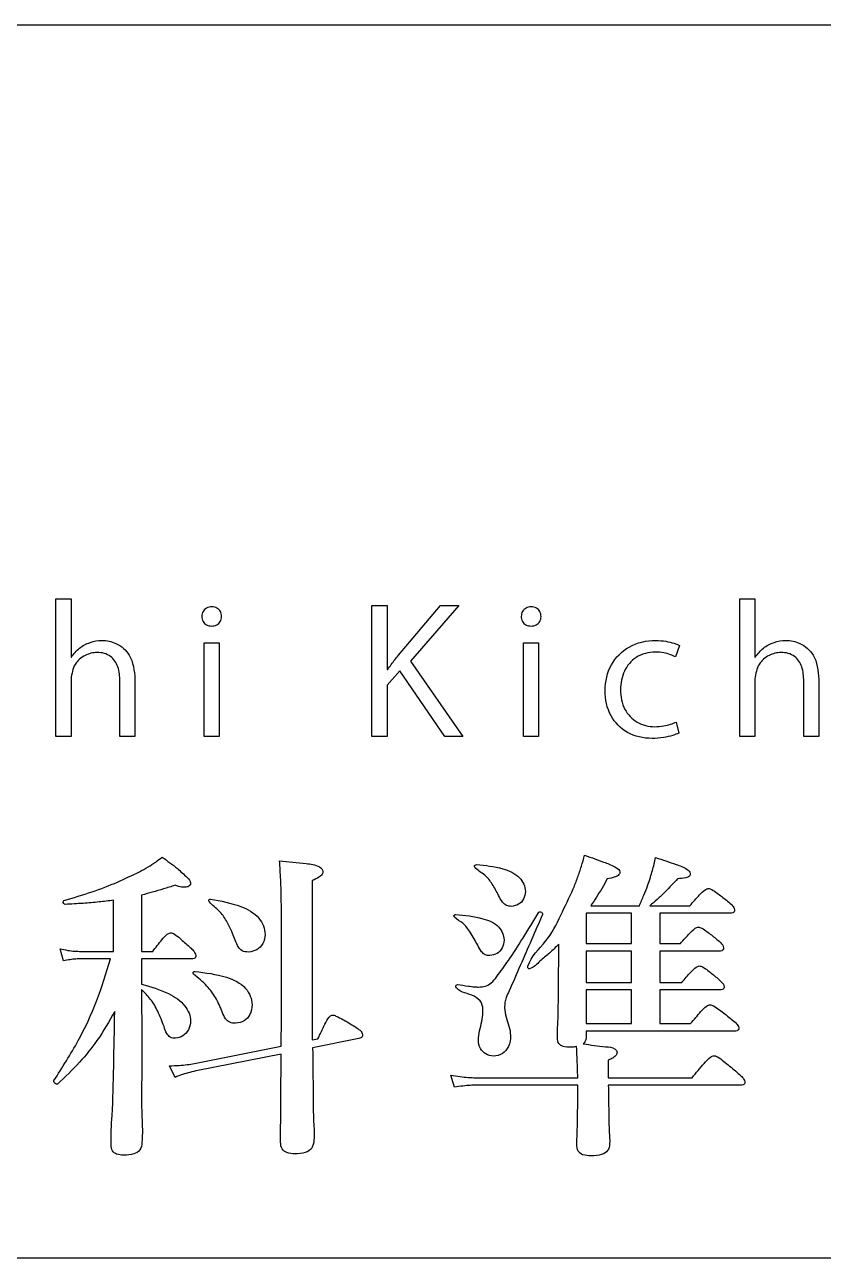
# Model space of a CAD drawing. Extents: x -38 to 63, y 7 to 46.
# Drawn here: x 8.16 to 33.85, y 6.53 to 46.21 of the extents above; entities that cross this region are included whole.
import ezdxf

# ---------------------------------------------------------------- set-up
doc = ezdxf.new("R2010")
doc.units = 0
doc.layers.add('レイヤー_1', color=7, linetype='CONTINUOUS')

msp = doc.modelspace()

# ---------------------------------------------------------------- linework, layer by layer
at = {"layer": 'レイヤー_1', "color": 3}
msp.add_lwpolyline([(62.771591, 6.526031), (-37.770134, 6.526031), (-37.770134, 46.213544), (62.771591, 46.213544)], close=True, dxfattribs=at)
at = {"layer": 'レイヤー_1', "color": 7}
for points in [[(9.646922, 25.168606), (9.646922, 23.313398), (9.162772, 23.313398), (9.162772, 27.743833), (9.646922, 27.743833), (9.646922, 25.866503), (9.658589, 25.866503)], [(22.251418, 23.313398), (21.679996, 23.313398), (20.228573, 25.428929), (19.814614, 24.969234), (19.814614, 23.313398), (19.330744, 23.313398), (19.330744, 27.53326), (19.814614, 27.53326), (19.814614, 25.473359), (19.837948, 25.473359)], [(20.18181, 25.927267), (21.534387, 27.53326), (22.128864, 27.53326), (20.566554, 25.739002), (22.251418, 23.313398)], [(31.654867, 25.168606), (31.654867, 23.313398), (31.170997, 23.313398), (31.170997, 27.743833), (31.654867, 27.743833), (31.654867, 25.866503), (31.666535, 25.866503)], [(29.223915, 26.242893), (29.101454, 25.871963)], [(11.705423, 23.313398), (11.22146, 23.313398), (11.22146, 25.096549)], [(11.705423, 25.151992), (11.705423, 23.313398)], [(33.712715, 23.313398), (33.228752, 23.313398), (33.228752, 25.096549)], [(33.712715, 25.151992), (33.712715, 23.313398)], [(29.118816, 23.778647), (29.206368, 23.424238)], [(17.411169, 18.681995), (17.411169, 13.555811), (17.588326, 13.586986)], [(9.971201, 16.400227), (11.013425, 16.400227), (11.013425, 18.046449)], [(11.920122, 18.213153), (11.920122, 16.400227), (12.274437, 16.400227)], [(26.371948, 17.869441), (27.934818, 17.869441)], [(28.268132, 17.869441), (29.560226, 17.869441)], [(30.862586, 17.629746), (28.591086, 17.629746), (28.591086, 16.650338), (29.258087, 16.650338)], [(9.408366, 16.098088), (9.293652, 16.483672)], [(25.340364, 16.118865), (25.340364, 16.629524)], [(30.508364, 16.410737), (28.591086, 16.410737), (28.591086, 15.399968), (29.299716, 15.399968)], [(10.91962, 16.160625), (9.971201, 16.160625)], [(13.524808, 16.160625), (11.920122, 16.160625), (11.920122, 15.347922)], [(11.920122, 15.170857), (11.920122, 14.431051)], [(30.529272, 15.160459), (28.591086, 15.160459), (28.591086, 14.076792), (29.58104, 14.076792)], [(18.911595, 13.59744), (17.421623, 13.295301)], [(30.998021, 13.837191), (26.225872, 13.837191), (26.225872, 13.65994)], [(13.61852, 12.795097), (16.410947, 13.347478)], [(16.410947, 13.097422), (13.722873, 12.566043)], [(12.993335, 12.347162), (12.816271, 12.722199)], [(26.934503, 12.899319), (26.934503, 12.336671), (29.633123, 12.336671)], [(21.985289, 12.034719), (21.870669, 12.420116)], [(22.673105, 12.336671), (25.955002, 12.336671)], [(25.955002, 12.097163), (22.714735, 12.097163)], [(31.1959, 12.097163), (26.934503, 12.097163)]]:
    msp.add_lwpolyline(points, dxfattribs=at)
for points in [[(14.41642, 23.313445), (13.932644, 23.313445), (13.932644, 26.331658), (14.41642, 26.331658)], [(24.694271, 23.313445), (24.210307, 23.313445), (24.210307, 26.331658), (24.694271, 26.331658)], [(26.225872, 16.650338), (27.684669, 16.650338), (27.684669, 17.629746), (26.225872, 17.629746)], [(26.225872, 15.399968), (27.684669, 15.399968), (27.684669, 16.41055), (26.225872, 16.41055)], [(27.684576, 15.160459), (26.225686, 15.160459), (26.225686, 14.076979), (27.684576, 14.076979)]]:
    msp.add_lwpolyline(points, close=True, dxfattribs=at)
for points, knots in [([(14.171498, 26.863225), (14.113893, 26.871088), (14.002885, 26.886242), (13.88246, 27.014634), (13.843272, 27.177558), (13.884541, 27.341978), (14.007905, 27.462543), (14.177463, 27.502577), (14.347179, 27.463868), (14.467747, 27.340727), (14.504665, 27.175025), (14.468083, 27.008419), (14.340385, 26.882545), (14.229337, 26.869841), (14.171498, 26.863225)], [0, 0, 0, 0, 0.169856, 0.327322, 0.492839, 0.654973, 0.813378, 0.984677, 1.157062, 1.312656, 1.474109, 1.647241, 1.804101, 1.974611, 1.974611, 1.974611, 1.974611]), ([(24.449349, 26.863225), (24.391721, 26.871085), (24.280684, 26.886231), (24.160222, 27.014625), (24.121015, 27.177564), (24.162352, 27.342005), (24.285806, 27.462531), (24.455387, 27.50258), (24.625124, 27.463868), (24.745688, 27.340727), (24.782621, 27.17502), (24.745977, 27.008399), (24.61823, 26.882565), (24.507178, 26.869847), (24.449349, 26.863225)], [0, 0, 0, 0, 0.16992, 0.327403, 0.49292, 0.655066, 0.813536, 0.984882, 1.157266, 1.312861, 1.474313, 1.647456, 1.804364, 1.974857, 1.974857, 1.974857, 1.974857]), ([(9.658589, 25.866503), (9.739715, 25.969015), (9.901845, 26.173888), (10.255988, 26.357194), (10.667038, 26.430435), (11.142306, 26.334207), (11.637011, 25.901288), (11.680139, 25.428925), (11.705423, 25.151992)], [0, 0, 0, 0, 0.388419, 0.77626, 1.164311, 1.623515, 2.189675, 2.991951, 2.991951, 2.991951, 2.991951]), ([(29.206368, 23.424238), (29.141847, 23.397944), (28.984189, 23.333695), (28.693918, 23.271444), (28.197815, 23.227905), (27.529843, 23.362247), (26.939616, 23.972136), (26.774214, 24.800546), (26.956542, 25.644389), (27.586947, 26.279902), (28.277656, 26.429299), (28.769748, 26.385648), (29.026645, 26.326747), (29.166615, 26.26725), (29.223915, 26.242893)], [0, 0, 0, 0, 0.208775, 0.510149, 0.885279, 1.704148, 2.45421, 3.286276, 4.142267, 4.944667, 5.827271, 6.157268, 6.426442, 6.613018, 6.613018, 6.613018, 6.613018]), ([(31.666535, 25.866503), (31.747659, 25.969014), (31.909778, 26.173875), (32.263849, 26.357176), (32.674759, 26.430443), (33.149864, 26.334171), (33.644345, 25.901221), (33.687445, 25.428915), (33.712715, 25.151992)], [0, 0, 0, 0, 0.388414, 0.776213, 1.164135, 1.623098, 2.189136, 2.991399, 2.991399, 2.991399, 2.991399]), ([(11.22146, 25.096549), (11.212839, 25.251802), (11.196653, 25.543291), (10.94229, 25.942348), (10.501005, 26.052867), (10.081771, 25.943549), (9.721766, 25.644204), (9.672859, 25.333422), (9.646922, 25.168606)], [0, 0, 0, 0, 0.462609, 0.868549, 1.321407, 1.717017, 2.146462, 2.631358, 2.631358, 2.631358, 2.631358]), ([(19.837948, 25.473359), (19.875535, 25.526353), (19.950068, 25.631436), (20.065998, 25.781829), (20.143792, 25.879524), (20.18181, 25.927267)], [0, 0, 0, 0, 0.194893, 0.386458, 0.569554, 0.569554, 0.569554, 0.569554]), ([(29.101454, 25.871963), (29.048696, 25.897648), (28.928781, 25.956028), (28.708345, 26.012667), (28.329815, 26.047206), (27.81272, 25.928044), (27.402197, 25.428018), (27.290032, 24.808857), (27.406045, 24.18714), (27.837461, 23.717715), (28.330741, 23.610099), (28.698534, 23.643533), (28.928825, 23.701069), (29.059854, 23.754572), (29.118816, 23.778647)], [0, 0, 0, 0, 0.175753, 0.399473, 0.677306, 1.316655, 1.893162, 2.507461, 3.156971, 3.722042, 4.311167, 4.595373, 4.828758, 5.019696, 5.019696, 5.019696, 5.019696]), ([(33.228752, 25.096549), (33.220142, 25.251795), (33.203979, 25.543241), (32.949864, 25.942306), (32.508738, 26.052883), (32.089661, 25.943503), (31.729729, 25.644195), (31.680811, 25.333421), (31.654867, 25.168606)], [0, 0, 0, 0, 0.4626, 0.868448, 1.32107, 1.716513, 2.145937, 2.630837, 2.630837, 2.630837, 2.630837]), ([(25.809113, 18.411274), (25.856171, 18.532353), (25.949365, 18.772139), (26.072302, 19.133273), (26.14026, 19.375328), (26.173789, 19.494755)], [0, 0, 0, 0, 0.389689, 0.771747, 1.143828, 1.143828, 1.143828, 1.143828]), ([(26.173789, 19.494755), (26.396441, 19.414852), (26.747727, 19.288786), (27.118064, 19.150265), (27.337375, 18.993204), (27.27622, 18.844071), (27.11751, 18.773961), (26.986702, 18.749705), (26.903234, 18.734228)], [0, 0, 0, 0, 0.697304, 1.100163, 1.270156, 1.370094, 1.515209, 1.771074, 1.771074, 1.771074, 1.771074]), ([(11.847224, 18.963412), (11.941818, 19.01431), (12.121074, 19.110762), (12.365789, 19.266465), (12.509032, 19.37908), (12.576669, 19.432255)], [0, 0, 0, 0, 0.322225, 0.610617, 0.868611, 0.868611, 0.868611, 0.868611]), ([(12.576669, 19.432255), (12.746488, 19.312606), (13.034185, 19.109904), (13.320999, 18.839784), (13.514643, 18.648819), (13.477028, 18.521427), (13.39416, 18.470264), (13.298131, 18.459846), (13.19852, 18.46929), (13.100989, 18.491514), (13.031491, 18.513673), (12.993335, 18.525839)], [0, 0, 0, 0, 0.613834, 1.039921, 1.250269, 1.321158, 1.404945, 1.525381, 1.60591, 1.704586, 1.824723, 1.824723, 1.824723, 1.824723]), ([(16.410947, 13.347478), (16.413802, 13.698498), (16.420073, 14.469233), (16.420785, 15.736918), (16.423162, 16.938866), (16.41816, 17.954008), (16.398769, 18.676709), (16.371642, 19.113416), (16.358957, 19.317634)], [0, 0, 0, 0, 1.053091, 2.312274, 3.803038, 4.658937, 5.357707, 5.971505, 5.971505, 5.971505, 5.971505]), ([(16.358957, 19.317634), (16.643559, 19.283274), (17.074195, 19.231282), (17.563174, 19.196357), (17.779518, 19.00756), (17.729082, 18.860948), (17.600186, 18.763606), (17.484307, 18.713574), (17.411169, 18.681995)], [0, 0, 0, 0, 0.857903, 1.298103, 1.482175, 1.577785, 1.717411, 1.956342, 1.956342, 1.956342, 1.956342]), ([(23.402271, 18.202848), (23.339812, 18.324238), (23.21982, 18.557446), (22.970499, 18.887673), (22.721297, 18.996285), (22.615883, 19.144952), (22.648652, 19.185417), (22.677902, 19.190199), (22.693827, 19.192803)], [0, 0, 0, 0, 0.41156, 0.790661, 1.198483, 1.237653, 1.277929, 1.326067, 1.326067, 1.326067, 1.326067]), ([(22.693827, 19.192803), (22.976892, 19.166785), (23.464203, 19.121995), (24.085963, 18.852035), (24.307717, 18.40451), (24.226462, 18.083441), (24.058372, 17.889887), (23.89901, 17.862403), (23.819123, 17.848626)], [0, 0, 0, 0, 0.853374, 1.469124, 1.946023, 2.193503, 2.429098, 2.665914, 2.665914, 2.665914, 2.665914]), ([(28.28904, 18.786311), (28.311799, 18.857224), (28.356544, 18.996647), (28.41234, 19.208743), (28.44116, 19.350555), (28.45565, 19.421857)], [0, 0, 0, 0, 0.223406, 0.439236, 0.657484, 0.657484, 0.657484, 0.657484]), ([(28.45565, 19.421857), (28.678927, 19.345989), (29.024233, 19.228655), (29.405983, 19.10089), (29.59176, 18.941676), (29.549958, 18.797066), (29.377344, 18.754052), (29.250105, 18.742208), (29.164374, 18.734228)], [0, 0, 0, 0, 0.701267, 1.084537, 1.247671, 1.341429, 1.469703, 1.734641, 1.734641, 1.734641, 1.734641]), ([(9.418727, 18.035995), (9.721678, 18.126268), (10.305082, 18.300109), (11.118068, 18.607799), (11.614191, 18.849761), (11.847224, 18.963412)], [0, 0, 0, 0, 0.948237, 1.826055, 2.603582, 2.603582, 2.603582, 2.603582]), ([(26.903234, 18.734228), (26.84713, 18.634455), (26.735641, 18.43619), (26.559258, 18.147188), (26.434011, 17.96147), (26.371948, 17.869441)], [0, 0, 0, 0, 0.343385, 0.682363, 1.015336, 1.015336, 1.015336, 1.015336]), ([(27.934818, 17.869441), (27.983636, 17.980854), (28.075973, 18.191585), (28.200546, 18.495268), (28.260576, 18.692697), (28.28904, 18.786311)], [0, 0, 0, 0, 0.364978, 0.690337, 0.983724, 0.983724, 0.983724, 0.983724]), ([(29.164374, 18.734228), (29.033144, 18.595224), (28.818667, 18.368041), (28.522094, 18.076346), (28.348077, 17.934572), (28.268132, 17.869441)], [0, 0, 0, 0, 0.573565, 0.937414, 1.246621, 1.246621, 1.246621, 1.246621]), ([(12.993335, 18.525839), (12.869114, 18.486014), (12.627558, 18.408574), (12.270267, 18.30224), (12.035482, 18.242504), (11.920122, 18.213153)], [0, 0, 0, 0, 0.391349, 0.761004, 1.11808, 1.11808, 1.11808, 1.11808]), ([(25.340364, 16.629524), (25.24304, 16.532465), (25.050079, 16.340029), (24.730183, 16.098972), (24.543192, 15.877618), (24.377308, 15.83538), (24.337737, 15.874922), (24.43647, 16.242815), (24.973124, 16.682517), (25.407284, 17.554284), (25.67672, 18.128915), (25.809113, 18.411274)], [0, 0, 0, 0, 0.411388, 0.815649, 1.206022, 1.250661, 1.29703, 1.341581, 2.327099, 3.29735, 4.23469, 4.23469, 4.23469, 4.23469]), ([(29.560226, 17.869441), (29.663675, 17.988229), (29.820544, 18.168357), (30.009299, 18.362315), (30.155991, 18.438622), (30.298143, 18.377447), (30.483477, 18.243238), (30.638544, 18.123193), (30.737605, 18.046505)], [0, 0, 0, 0, 0.471071, 0.714324, 0.820153, 0.934476, 1.145866, 1.519755, 1.519755, 1.519755, 1.519755]), ([(9.460449, 17.911107), (9.4441, 17.919165), (9.409407, 17.936263), (9.383458, 17.996545), (9.408325, 18.02436), (9.418727, 18.035995)], [0, 0, 0, 0, 0.054557, 0.115769, 0.159783, 0.159783, 0.159783, 0.159783]), ([(11.013425, 18.046449), (10.858503, 18.026749), (10.5338, 17.98546), (10.015674, 17.94226), (9.65263, 17.92189), (9.460449, 17.911107)], [0, 0, 0, 0, 0.468465, 0.981861, 1.559309, 1.559309, 1.559309, 1.559309]), ([(15.358641, 16.379412), (15.285913, 16.380881), (15.130574, 16.384017), (14.950146, 16.669686), (14.83702, 17.008326), (14.656505, 17.390865), (14.420263, 17.730863), (14.183471, 17.882399), (14.070187, 18.0297), (14.094074, 18.076078), (14.12378, 18.077151), (14.139446, 18.077717)], [0, 0, 0, 0, 0.205754, 0.439471, 0.921488, 1.311105, 1.701421, 2.133611, 2.176023, 2.215712, 2.259999, 2.259999, 2.259999, 2.259999]), ([(14.139446, 18.077717), (14.465997, 18.021301), (15.021654, 17.925304), (15.71551, 17.556277), (15.933078, 17.029061), (15.843802, 16.64915), (15.638945, 16.424151), (15.452253, 16.394353), (15.358641, 16.379412)], [0, 0, 0, 0, 0.995267, 1.693541, 2.253021, 2.551444, 2.827299, 3.104727, 3.104727, 3.104727, 3.104727]), ([(23.819123, 17.848626), (23.764775, 17.852892), (23.652438, 17.86171), (23.50259, 18.001949), (23.439791, 18.12771), (23.402271, 18.202848)], [0, 0, 0, 0, 0.15933, 0.329334, 0.581659, 0.581659, 0.581659, 0.581659]), ([(30.737605, 18.046505), (30.78713, 18.004358), (30.870441, 17.933457), (30.967077, 17.832386), (31.00369, 17.743892), (30.994177, 17.672223), (30.936859, 17.62988), (30.89053, 17.629796), (30.862586, 17.629746)], [0, 0, 0, 0, 0.195452, 0.328794, 0.414654, 0.475229, 0.529257, 0.611377, 0.611377, 0.611377, 0.611377]), ([(22.735549, 16.598162), (22.657141, 16.737185), (22.517673, 16.984467), (22.279179, 17.321706), (22.058797, 17.422865), (21.957168, 17.53502), (21.982884, 17.578693), (22.011493, 17.584755), (22.026919, 17.588023)], [0, 0, 0, 0, 0.482761, 0.858696, 1.191865, 1.228312, 1.267986, 1.314409, 1.314409, 1.314409, 1.314409]), ([(22.026919, 17.588023), (22.318543, 17.559629), (22.800791, 17.512675), (23.430344, 17.266374), (23.615553, 16.825874), (23.540972, 16.50864), (23.367883, 16.305215), (23.203606, 16.278288), (23.12104, 16.264754)], [0, 0, 0, 0, 0.88557, 1.464433, 1.911395, 2.173208, 2.414719, 2.658755, 2.658755, 2.658755, 2.658755]), ([(23.350187, 15.587486), (23.474882, 15.759534), (23.765145, 16.160028), (24.21109, 16.855522), (24.531552, 17.378476), (24.704631, 17.660921)], [0, 0, 0, 0, 0.637348, 1.483623, 2.477456, 2.477456, 2.477456, 2.477456]), ([(24.819252, 17.588023), (24.700618, 17.314412), (24.463511, 16.767564), (24.102117, 15.949579), (23.864909, 15.402777), (23.746225, 15.129191)], [0, 0, 0, 0, 0.894666, 1.788112, 2.682771, 2.682771, 2.682771, 2.682771]), ([(24.704631, 17.660921), (24.720573, 17.667172), (24.756537, 17.681274), (24.812837, 17.645516), (24.81723, 17.606144), (24.819252, 17.588023)], [0, 0, 0, 0, 0.049546, 0.111776, 0.164835, 0.164835, 0.164835, 0.164835]), ([(29.258087, 16.650338), (29.356536, 16.764296), (29.506471, 16.937851), (29.689123, 17.1247), (29.83313, 17.19834), (29.972773, 17.138977), (30.151715, 17.008271), (30.299761, 16.891344), (30.393837, 16.817042)], [0, 0, 0, 0, 0.450481, 0.686073, 0.790868, 0.90433, 1.109647, 1.467543, 1.467543, 1.467543, 1.467543]), ([(12.274437, 16.400227), (12.374317, 16.525569), (12.524785, 16.714395), (12.697387, 16.933272), (12.852506, 17.013462), (13.00763, 16.943274), (13.196017, 16.783227), (13.352452, 16.644614), (13.451817, 16.55657)], [0, 0, 0, 0, 0.480668, 0.72412, 0.837105, 0.967434, 1.195131, 1.591573, 1.591573, 1.591573, 1.591573]), ([(30.393837, 16.817042), (30.440956, 16.777396), (30.521041, 16.710011), (30.613811, 16.612077), (30.649411, 16.524824), (30.639968, 16.453335), (30.582665, 16.410882), (30.536313, 16.410791), (30.508364, 16.410737)], [0, 0, 0, 0, 0.185053, 0.314526, 0.399822, 0.460484, 0.514556, 0.596679, 0.596679, 0.596679, 0.596679]), ([(9.293652, 16.483672), (9.376654, 16.465884), (9.531783, 16.432638), (9.758558, 16.404609), (9.901762, 16.401658), (9.971201, 16.400227)], [0, 0, 0, 0, 0.254595, 0.475837, 0.684103, 0.684103, 0.684103, 0.684103]), ([(13.451817, 16.55657), (13.491142, 16.521133), (13.560496, 16.458636), (13.63593, 16.36051), (13.665128, 16.274696), (13.656553, 16.203131), (13.599021, 16.160748), (13.552729, 16.160672), (13.524808, 16.160625)], [0, 0, 0, 0, 0.158826, 0.280108, 0.366165, 0.42674, 0.480768, 0.562888, 0.562888, 0.562888, 0.562888]), ([(23.12104, 16.264754), (23.070926, 16.268206), (22.967638, 16.275319), (22.830839, 16.409503), (22.771575, 16.526836), (22.735549, 16.598162)], [0, 0, 0, 0, 0.146309, 0.301555, 0.542237, 0.542237, 0.542237, 0.542237]), ([(9.09568, 12.242996), (9.366585, 12.666863), (9.889161, 13.484502), (10.505113, 14.800176), (10.780486, 15.703975), (10.91962, 16.160625)], [0, 0, 0, 0, 1.508197, 2.909313, 4.340199, 4.340199, 4.340199, 4.340199]), ([(9.971201, 16.160625), (9.914774, 16.159183), (9.796946, 16.156173), (9.609112, 16.133042), (9.478501, 16.1103), (9.408366, 16.098088)], [0, 0, 0, 0, 0.169252, 0.353421, 0.567007, 0.567007, 0.567007, 0.567007]), ([(25.913373, 13.337173), (25.892432, 13.333645), (25.849919, 13.326481), (25.783966, 13.31806), (25.660681, 13.31421), (25.503133, 13.316627), (25.314588, 13.424195), (25.286832, 13.704922), (25.322379, 14.170649), (25.331435, 15.012553), (25.337003, 15.702402), (25.340364, 16.118865)], [0, 0, 0, 0, 0.063714, 0.129351, 0.199223, 0.433651, 0.599741, 0.790025, 1.21631, 2.038543, 3.291101, 3.291101, 3.291101, 3.291101]), ([(29.299716, 15.399968), (29.3956, 15.513974), (29.541749, 15.687746), (29.721187, 15.874667), (29.864544, 15.948142), (30.00455, 15.888041), (30.183467, 15.753818), (30.331109, 15.633141), (30.425106, 15.556311)], [0, 0, 0, 0, 0.445666, 0.6793, 0.783766, 0.897304, 1.104154, 1.466601, 1.466601, 1.466601, 1.466601]), ([(13.587252, 15.670875), (13.577725, 15.68224), (13.559321, 15.704195), (13.585164, 15.747492), (13.613464, 15.751903), (13.628974, 15.75432)], [0, 0, 0, 0, 0.040425, 0.078095, 0.123777, 0.123777, 0.123777, 0.123777]), ([(14.514576, 14.451959), (14.449185, 14.610449), (14.325093, 14.911213), (14.005643, 15.326671), (13.73711, 15.547588), (13.587252, 15.670875)], [0, 0, 0, 0, 0.5125, 0.972563, 1.553522, 1.553522, 1.553522, 1.553522]), ([(13.628974, 15.75432), (13.970686, 15.713244), (14.54729, 15.643932), (15.291242, 15.308025), (15.514238, 14.765277), (15.433694, 14.375965), (15.232438, 14.131573), (15.039459, 14.102043), (14.941789, 14.087097)], [0, 0, 0, 0, 1.037107, 1.750009, 2.317496, 2.631877, 2.912355, 3.199781, 3.199781, 3.199781, 3.199781]), ([(22.079095, 15.337524), (22.196967, 15.319253), (22.378474, 15.291119), (22.604196, 15.258623), (22.788699, 15.250999), (22.983241, 15.264951), (23.197092, 15.385927), (23.295258, 15.515168), (23.350187, 15.587486)], [0, 0, 0, 0, 0.358005, 0.55128, 0.682965, 0.912768, 1.125524, 1.395821, 1.395821, 1.395821, 1.395821]), ([(30.425106, 15.556311), (30.469404, 15.517154), (30.544594, 15.450691), (30.635327, 15.358161), (30.670379, 15.273543), (30.660827, 15.203008), (30.603576, 15.16061), (30.557225, 15.160516), (30.529272, 15.160459)], [0, 0, 0, 0, 0.177781, 0.301755, 0.384362, 0.44496, 0.499016, 0.581139, 0.581139, 0.581139, 0.581139]), ([(11.920122, 15.347922), (12.213227, 15.263536), (12.720132, 15.117596), (13.325246, 14.722219), (13.536049, 14.232092), (13.4467, 13.873628), (13.262386, 13.665006), (13.036379, 13.593816), (12.833425, 13.62133), (12.704072, 13.776111), (12.66359, 13.905057), (12.639113, 13.983024)], [0, 0, 0, 0, 0.913732, 1.580233, 2.103836, 2.38262, 2.647341, 2.901604, 3.066505, 3.226706, 3.471711, 3.471711, 3.471711, 3.471711]), ([(12.639113, 13.983024), (12.576262, 14.148477), (12.459011, 14.45714), (12.22382, 14.867122), (12.017615, 15.073352), (11.920122, 15.170857)], [0, 0, 0, 0, 0.531021, 0.990647, 1.402847, 1.402847, 1.402847, 1.402847]), ([(23.746225, 15.129191), (23.712618, 15.058659), (23.655063, 14.937868), (23.60439, 14.754417), (23.593395, 14.540417), (23.64034, 14.282442), (23.747612, 13.995989), (23.807604, 13.675456), (23.754426, 13.349544), (23.548336, 13.086726), (23.257173, 13.01131), (22.985627, 13.076046), (22.793443, 13.274821), (22.73806, 13.557808), (22.789392, 13.850698), (22.87089, 14.147005), (22.913466, 14.443659), (22.887254, 14.769029), (22.542083, 15.045871), (22.183737, 15.065439), (22.020514, 15.25437), (22.029227, 15.318597), (22.063832, 15.331731), (22.079095, 15.337524)], [0, 0, 0, 0, 0.234075, 0.400867, 0.567075, 0.872766, 1.17893, 1.48462, 1.842054, 2.13656, 2.431635, 2.691887, 2.940798, 3.215089, 3.52196, 3.82768, 4.134551, 4.428542, 4.749263, 5.361828, 5.414739, 5.473502, 5.519869, 5.519869, 5.519869, 5.519869]), ([(11.055148, 14.46232), (10.872592, 14.14696), (10.540514, 13.573306), (9.913334, 12.793515), (9.453469, 12.358437), (9.2103, 12.128375)], [0, 0, 0, 0, 1.091853, 1.986128, 2.989649, 2.989649, 2.989649, 2.989649]), ([(11.920122, 14.431051), (11.923866, 13.787399), (11.93037, 12.669499), (11.906404, 11.263635), (11.960504, 10.455838), (11.900863, 9.995969), (11.641258, 9.852094), (11.3776, 9.844089), (11.129676, 9.849961), (10.953135, 9.978141), (10.918958, 10.438581), (10.991425, 11.319713), (11.022968, 12.763497), (11.044019, 13.874796), (11.055148, 14.46232)], [0, 0, 0, 0, 1.935288, 3.361221, 4.178247, 4.426619, 4.660332, 4.985223, 5.222606, 5.390103, 5.580089, 6.533644, 8.108233, 9.874464, 9.874464, 9.874464, 9.874464]), ([(14.941789, 14.087097), (14.877539, 14.0906), (14.753249, 14.097375), (14.594464, 14.243785), (14.543992, 14.375306), (14.514576, 14.451959)], [0, 0, 0, 0, 0.187629, 0.362964, 0.60792, 0.60792, 0.60792, 0.60792]), ([(17.588326, 13.586986), (17.66441, 13.743659), (17.779692, 13.981053), (17.903683, 14.253015), (18.049047, 14.370601), (18.215318, 14.305282), (18.450092, 14.184664), (18.702114, 14.030693), (18.910092, 13.897812), (19.004632, 13.808022), (19.032357, 13.721854), (19.018047, 13.65474), (18.973034, 13.610987), (18.933207, 13.602205), (18.911595, 13.59744)], [0, 0, 0, 0, 0.521652, 0.790416, 0.901732, 1.031235, 1.275768, 1.722318, 1.902604, 2.019574, 2.104618, 2.161437, 2.21656, 2.28196, 2.28196, 2.28196, 2.28196]), ([(29.58104, 14.076792), (29.69196, 14.207822), (29.858703, 14.404795), (30.056185, 14.616718), (30.208346, 14.699092), (30.358507, 14.631567), (30.562534, 14.479615), (30.796052, 14.300721), (30.995251, 14.137874), (31.100964, 14.038915), (31.139231, 13.950685), (31.129485, 13.879675), (31.072297, 13.837319), (31.025969, 13.837239), (30.998021, 13.837191)], [0, 0, 0, 0, 0.51322, 0.771505, 0.879095, 0.99622, 1.228543, 1.659693, 1.869205, 2.004354, 2.088254, 2.148824, 2.202817, 2.284913, 2.284913, 2.284913, 2.284913]), ([(26.225872, 13.65994), (26.223948, 13.629918), (26.22023, 13.571913), (26.189372, 13.490165), (26.150921, 13.450327), (26.132066, 13.430792)], [0, 0, 0, 0, 0.09009, 0.17406, 0.254848, 0.254848, 0.254848, 0.254848]), ([(17.421623, 13.295301), (17.427682, 12.797982), (17.437323, 12.006699), (17.440703, 11.010278), (17.48782, 10.443925), (17.427466, 10.054636), (17.15812, 9.898543), (16.875734, 9.883733), (16.607042, 9.894219), (16.406972, 10.03982), (16.375472, 10.404906), (16.401478, 10.973931), (16.399065, 11.925579), (16.40653, 12.661861), (16.410947, 13.097422)], [0, 0, 0, 0, 1.494653, 2.378137, 2.969809, 3.232092, 3.483513, 3.821694, 4.082048, 4.275329, 4.498478, 5.119806, 6.023624, 7.332705, 7.332705, 7.332705, 7.332705]), ([(25.955002, 12.336671), (25.951517, 12.447827), (25.944546, 12.670166), (25.932182, 13.003753), (25.919645, 13.225996), (25.913373, 13.337173)], [0, 0, 0, 0, 0.333633, 0.66735, 1.001405, 1.001405, 1.001405, 1.001405]), ([(26.132066, 13.430792), (26.365195, 13.388928), (26.699517, 13.328892), (27.112488, 13.324323), (27.23559, 13.160622), (27.184937, 13.045511), (27.078226, 12.967032), (26.987652, 12.92436), (26.934503, 12.899319)], [0, 0, 0, 0, 0.723075, 1.036938, 1.15984, 1.25329, 1.377243, 1.55328, 1.55328, 1.55328, 1.55328]), ([(12.816271, 12.722199), (12.920396, 12.723884), (13.112052, 12.726985), (13.380057, 12.753176), (13.542395, 12.781714), (13.61852, 12.795097)], [0, 0, 0, 0, 0.312327, 0.574879, 0.806711, 0.806711, 0.806711, 0.806711]), ([(29.633123, 12.336671), (29.7616, 12.492162), (29.952068, 12.722679), (30.170162, 12.96986), (30.332741, 13.064852), (30.491411, 12.98967), (30.711233, 12.817056), (30.903002, 12.65944), (31.02929, 12.555645)], [0, 0, 0, 0, 0.602311, 0.892934, 1.004587, 1.124307, 1.376854, 1.863912, 1.863912, 1.863912, 1.863912]), ([(13.722873, 12.566043), (13.639491, 12.548199), (13.475242, 12.513051), (13.230946, 12.44105), (13.073677, 12.378908), (12.993335, 12.347162)], [0, 0, 0, 0, 0.255765, 0.503817, 0.762881, 0.762881, 0.762881, 0.762881]), ([(21.870669, 12.420116), (21.969904, 12.402329), (22.155314, 12.369096), (22.423571, 12.341203), (22.592111, 12.338142), (22.673105, 12.336671)], [0, 0, 0, 0, 0.302396, 0.564998, 0.807945, 0.807945, 0.807945, 0.807945]), ([(31.02929, 12.555645), (31.088466, 12.503588), (31.184756, 12.418884), (31.296593, 12.30543), (31.337335, 12.212114), (31.327548, 12.139695), (31.27025, 12.097311), (31.223873, 12.097219), (31.1959, 12.097163)], [0, 0, 0, 0, 0.236924, 0.385513, 0.473244, 0.533843, 0.587918, 0.670106, 0.670106, 0.670106, 0.670106]), ([(9.2103, 12.128375), (9.191409, 12.128377), (9.147089, 12.128381), (9.0957, 12.179754), (9.095686, 12.224089), (9.09568, 12.242996)], [0, 0, 0, 0, 0.055554, 0.13033, 0.185928, 0.185928, 0.185928, 0.185928]), ([(22.714735, 12.097163), (22.640839, 12.095726), (22.487386, 12.092741), (22.24404, 12.069821), (22.075252, 12.046923), (21.985289, 12.034719)], [0, 0, 0, 0, 0.221665, 0.460311, 0.732679, 0.732679, 0.732679, 0.732679]), ([(26.934503, 12.097163), (26.940047, 11.806533), (26.949652, 11.303059), (26.957003, 10.669952), (26.991354, 10.264981), (26.945265, 9.969575), (26.686171, 9.830744), (26.406945, 9.825072), (26.132552, 9.824502), (25.931243, 9.975816), (25.919166, 10.237161), (25.937482, 10.616768), (25.950458, 11.253475), (25.953283, 11.77794), (25.955002, 12.097163)], [0, 0, 0, 0, 0.873472, 1.513167, 1.886489, 2.115173, 2.345549, 2.686983, 2.960974, 3.147496, 3.373784, 3.694167, 4.311036, 5.270475, 5.270475, 5.270475, 5.270475])]:
    msp.add_open_spline(points, degree=3, knots=knots, dxfattribs=at)

doc.saveas('drawing.dxf')
